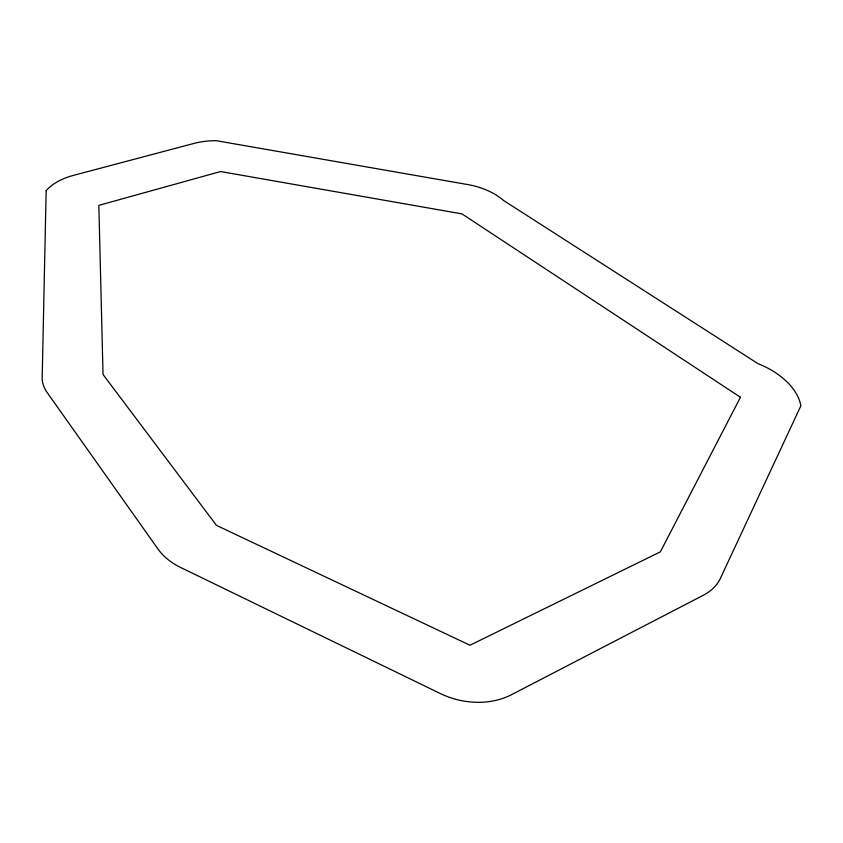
<?xml version="1.0" encoding="UTF-8"?>
<svg xmlns="http://www.w3.org/2000/svg" width="843" height="843" viewBox="0 0 843 843"><rect width="100%" height="100%" fill="white"/><g stroke="black" fill="none" stroke-linecap="round" stroke-linejoin="round"><path stroke-width="1.26" d="M46.154 190.634L42.15 379.74A60.696 40.064 -1.2 0 0 47.566 393.123L157.936 548.972A65.754 48.641 1.4 0 0 181.835 568.056L440.741 693.747A69.179 54.089 15.1 0 0 511.501 694.695L703.41 595.211A65.069 45.554 20 0 0 720.923 577.244L800.85 405.841A62.593 38.715 18.4 0 0 757.899 363.596L503.608 200.518A52.94 30.664 9.5 0 0 465.715 184.217L216.261 140.676A55.533 31.57 3.7 0 0 193.922 143.436L72.466 175.639A58.588 34.015 0.5 0 0 46.154 190.634M740.46 397.264L660.354 551.849L469.972 645.243L216.451 525.368L103.036 374.482L98.831 205.365L220.571 171.55L461.943 213.869L740.46 397.264"/></g></svg>
